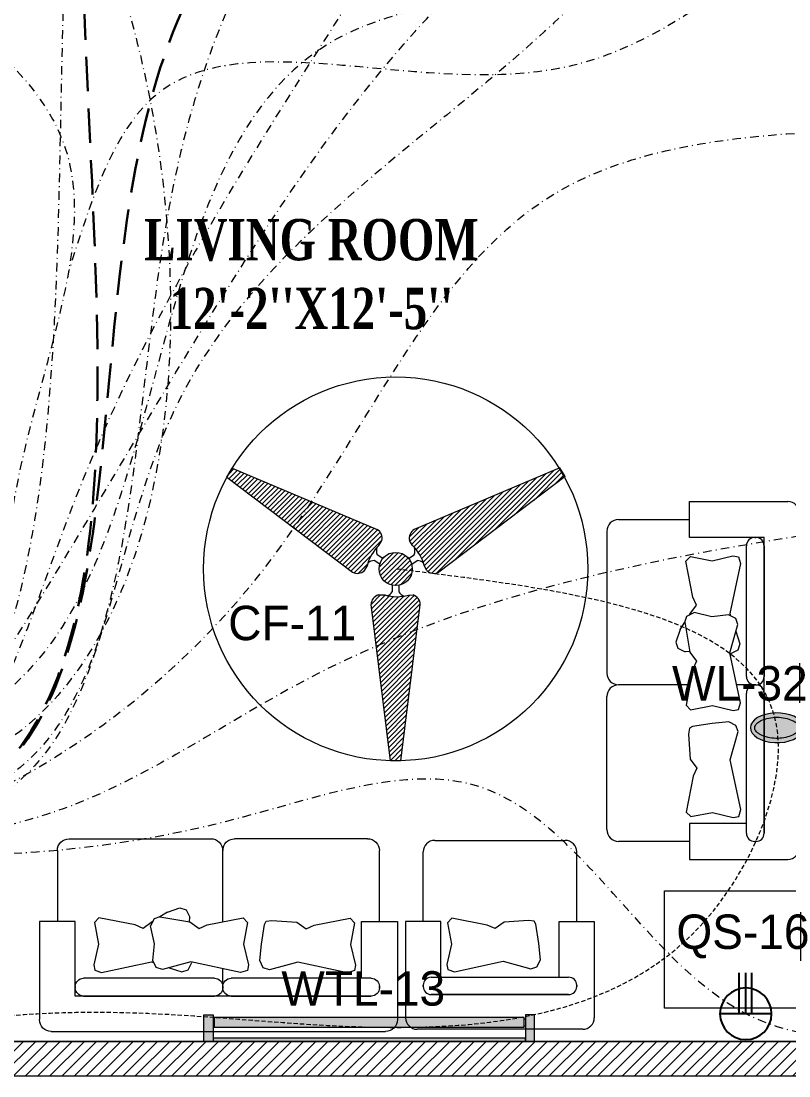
# Model space of a CAD drawing. Header units: inches. Extents: x 109699 to 44449955, y -10987 to 15824140.
# Drawn here: x 196408.2 to 196519.6, y -3763.8 to -3610.6 of the extents above; entities that cross this region are included whole.
import ezdxf

# ---------------------------------------------------------------- set-up
doc = ezdxf.new("R2010")
doc.units = ezdxf.units.IN
doc.header["$LTSCALE"] = 5
doc.header["$MEASUREMENT"] = 0
doc.linetypes.add('DASHDOT', pattern=[1, 0.5, -0.25, 0, -0.25])
doc.linetypes.add('DASHED2', pattern=[0.375, 0.25, -0.125])
doc.layers.get('0').update_dxf_attribs({"color": 123})
for name, color, linetype, lineweight in [('@NORMAL', 7, 'Continuous', 5), ('AC In', 244, 'DASHED2', 30), ('E-CF-Ceiling-Fan', 30, 'Continuous', 13), ('E-Con-Point', 5, 'DASHED2', 13), ('E-QS-Socket-15A', 1, 'Continuous', 9), ('E-WL-Wall-Light', 232, 'Continuous', 15), ('E-WTL-Wall-Tube-Light', 6, 'Continuous', 15), ('fixture', 255, 'Continuous', 0), ('ha', 252, 'Continuous', 5), ('SB', 1, 'DASHDOT', 20), ('WALL-1', 8, 'Continuous', 9)]:
    doc.layers.add(name, color=color, linetype=linetype, lineweight=lineweight)
doc.layers.add('FURNITUR', color=7, linetype='Continuous', lineweight=5, true_color=0xe8e8e8)
doc.layers.add('T', color=8, linetype='Continuous')
doc.styles.get("Standard").update_dxf_attribs({"font": 'times.ttf'})
doc.styles.add('style2', font='ARIALN.TTF', dxfattribs={"width": 0.75, "height": 3})

# ---------------------------------------------------------------- blocks, each defined once
blk = doc.blocks.new('A$C677D3EAC')
at = {"layer": 'FURNITUR'}
for p, q in [((12.00479866045498, 51.95316647657546), (26.27257498371182, 51.95316647657546)), ((12.00479866045498, 46.7545977087857), (12.00479866045498, 51.95316647657546)), ((1.714798660454107, 49.35388209268422), (12.00479866045498, 49.35388209268422)), ((27.98757498370105, 50.23816647657532), (27.98757498370833, 1.714991515273141)), ((-0.0002013395424000919, 47.63888209268407), (-0.0002013395424000919, 27.05888209268414)), ((22.84257498371153, 46.7545977087857), (12.00479866045498, 46.7545977087857)), ((21.47057498371578, 46.7545977087857), (21.64207498370524, 46.7545977087857)), ((22.84257498370425, 3.799775899162796), (22.84257498370425, 46.7545977087857)), ((20.27007498366584, 26.54438209267664), (20.27007498370949, 45.55409770878578)), ((22.84257498371153, 45.55409770878578), (22.8425749836606, 26.54438209267664)), ((11.49008981315274, 43.32827631189775), (12.16517933704745, 43.96611358265636)), ((12.5027240989948, 38.07549475087126), (11.49008981315274, 43.32827631189775)), ((12.16517933704745, 43.96611358265636), (15.31559601729532, 43.36579608827378)), ((15.31559601729532, 43.36579608827378), (18.31599273014581, 44.07867291178536)), ((19.40363667030761, 42.95307747577226), (17.86593348672614, 35.7117434773545)), ((18.31599273014581, 44.07867291178536), (19.10359739428532, 43.92859380628033)), ((19.10359739428532, 43.92859380628033), (19.40363667030761, 42.95307747577226)), ((12.05266419680993, 35.5991841482255), (13.02779365549941, 36.91237953848213)), ((13.02779365549941, 36.91237953848213), (12.5027240989948, 38.07549475087126)), ((11.33031025100354, 34.46060119444883), (11.61261941229895, 35.30786455647831)), ((11.61261941229895, 35.30786455647831), (12.66275786653569, 35.83314249810883)), ((12.00544753944268, 35.43314440848462), (12.05266419680993, 35.5991841482255)), ((15.24777488336258, 35.24313066369177), (12.66275786653569, 35.83314249810883)), ((17.65718828754325, 35.51486969230791), (15.24777488336258, 35.24313066369177)), ((18.70732674178726, 34.98959175067739), (17.65718828754325, 35.51486969230791)), ((17.86593348672614, 35.7117434773545), (17.97569034616026, 35.37952664570821)), ((10.63983892452234, 33.38899892960671), (11.33031025100354, 34.46060119444883)), ((11.33031025100354, 34.46060119444883), (12.05985271719692, 30.10290950415674)), ((17.87312200711312, 29.99035017502774), (19.00736667657475, 34.08911497292229)), ((19.00736667657475, 34.08911497292229), (18.70732674178726, 34.98959175067739)), ((10.63983892452234, 33.38899892960671), (10.03458546302863, 31.55699145095787)), ((18.72337355450145, 33.1164066199799), (19.32862701599515, 31.28439914133105)), ((10.03458546302863, 31.55699145095787), (10.3346253978234, 30.65651467320276)), ((10.3346253978234, 30.65651467320276), (11.38476385206013, 30.13123673157224)), ((19.32862701599515, 31.28439914133105), (19.02858708120039, 30.38392236357595)), ((12.04650223874341, 30.18265437400623), (11.38476385206013, 30.13123673157224)), ((12.05985271719692, 30.10290950415674), (13.0349821758864, 28.78971411390012)), ((19.4108251906946, 22.74901617660998), (17.87312200711312, 29.99035017502774)), ((17.97844862696365, 29.85864442194543), (17.89591218490386, 29.87674181101283)), ((19.02858708120039, 30.38392236357595), (17.97844862696365, 29.85864442194543)), ((12.50991261938179, 27.62659890151099), (11.49727833353245, 22.3738173404854)), ((13.0349821758864, 28.78971411390012), (12.50991261938179, 27.62659890151099)), ((12.06984914469649, 25.34388209268036), (1.714798660454107, 25.34388209268491)), ((21.47057498365757, 25.34388209267672), (18.85980329597078, 25.34388209267763)), ((21.47057498373033, 25.34388209267672), (21.64207498372707, 25.34388209267672)), ((21.64207498366159, 25.34388209267672), (21.47057498366485, 25.34388209267672)), ((-0.0002013395424000919, 4.314275899168024), (-0.0002013395424000919, 23.62888209268476)), ((20.27007498370949, 3.79977589916416), (20.27007498372404, 24.1433820926768)), ((22.84257498372608, 24.1433820926768), (22.84257498370425, 3.79977589916416)), ((11.49727833353245, 22.3738173404854), (12.17236785743444, 21.73598006972588)), ((12.17236785743444, 21.73598006972588), (15.32278453768231, 22.33629756410846)), ((15.32278453768231, 22.33629756410846), (18.3231812505328, 21.62342074059688)), ((18.3231812505328, 21.62342074059688), (19.11078591466503, 21.77349984610191)), ((19.11078591466503, 21.77349984610191), (19.4108251906946, 22.74901617660998)), ((17.69910522842838, 19.98190143208012), (15.28969182424771, 19.71016240346398)), ((18.74924368267239, 19.4566234904496), (17.69910522842838, 19.98190143208012)), ((11.98386482938076, 19.06232831278612), (11.87135034790845, 18.19937131140705)), ((12.43392473156564, 19.28744697104412), (11.98386482938076, 19.06232831278612)), ((15.28969182424771, 19.71016240346398), (12.43392473156564, 19.28744697104412)), ((17.91503894799826, 14.45738191479995), (19.04928361745988, 18.5561467126945)), ((19.04928361745988, 18.5561467126945), (18.74924368267239, 19.4566234904496)), ((11.87135034790845, 18.19937131140705), (12.10176965808205, 14.56994124392895)), ((12.10176965808205, 14.56994124392895), (13.07689911677153, 13.25674585367233)), ((19.45274213157973, 7.216047916382195), (17.91503894799826, 14.45738191479995)), ((13.07689911677153, 13.25674585367233), (12.55182956026692, 12.0936306412832)), ((12.55182956026692, 12.0936306412832), (11.53919527441758, 6.840849080256703)), ((11.53919527441758, 6.840849080256703), (12.21428479831957, 6.203011809498093)), ((12.21428479831957, 6.203011809498093), (15.36470147856744, 6.803329303880673)), ((15.36470147856744, 6.803329303880673), (18.36509819141793, 6.090452480368185)), ((18.36509819141793, 6.090452480368185), (19.15270285555744, 6.240531585874123)), ((19.15270285555744, 6.240531585874123), (19.45274213157973, 7.216047916382195)), ((20.27007498370949, 5.198560283064126), (12.00479866045498, 5.198560283062761)), ((12.00479866045498, 5.198560283062761), (12.00479866045498, -8.484727004542947e-06)), ((12.00479866045498, 2.599275899167878), (1.714798660446831, 2.599275899171516)), ((21.64207498370524, 2.59927589916424), (21.47057498370123, 2.59927589916424)), ((21.47057498370123, 2.59927589916424), (21.64207498369797, 2.59927589916424)), ((12.00479866045498, -8.484727004542947e-06), (26.27257498371182, -8.484727004542947e-06))]:
    blk.add_line(p, q, dxfattribs=at)
for centre, radius, start, end in [((26.27257498370454, 50.23816647657532), 1.715, 0, 90), ((1.714798660454107, 47.63888209268407), 1.715, 90, 180), ((21.47057498371578, 45.55409770878532), 1.200500000000829, 90, 179.9999999999739), ((21.64207498371252, 45.55409770878578), 1.20049999999992, 0, 90), ((1.714798660454107, 27.05888209268414), 1.715, 180, 270), ((21.47057498366485, 26.5443820926771), 1.200500000000375, 180.0000000000261, 270), ((21.64207498366159, 26.54438209267664), 1.20049999999901, 270, 0), ((1.714798660454107, 23.62888209268476), 1.715, 90, 180), ((21.47057498373033, 24.14338209267726), 1.20049999999901, 90, 180.0000000000261), ((21.64207498372707, 24.14338209267726), 1.200499999999465, 359.999999999974, 90), ((1.714798660446831, 4.314275899171662), 1.715, 180, 270), ((21.47057498370123, 3.799775899163706), 1.200499999999465, 179.9999999999739, 270), ((21.64207498370524, 3.79977589916416), 1.20049999999992, 270, 0), ((26.27257498371182, 1.714991515273141), 1.715, 270, 0)]:
    blk.add_arc(centre, radius, start, end, dxfattribs=at)
blk = doc.blocks.new('A$C35210EED')
at = {"layer": 'fixture'}
for p, q in [((4.314276831042662, 27.98778557556034), (23.62888302456122, 27.98778557556034)), ((2.599276831046154, 15.98278557556296), (2.599276831046154, 26.27278557557111)), ((25.34388302455773, 15.91773509132145), (25.34388302455773, 26.27278557556383)), ((-7.55285145714879e-06, 15.98278557556296), (-7.55285145714879e-06, 1.715009252306118)), ((5.19856121493649, 15.98278557556296), (-7.55285145714879e-06, 15.98278557556296)), ((5.19856121493649, 7.717509252308446), (5.19856121493649, 15.98278557556296)), ((6.840850012129522, 16.44838896160036), (6.20301274137455, 15.77329943769837)), ((6.20301274137455, 15.77329943769837), (6.80333023575804, 12.6228827574505)), ((12.09363157315966, 15.43575467575101), (6.840850012129522, 16.44838896160036)), ((14.56994217580359, 15.88581457793589), (13.25674678554788, 14.91068511924641)), ((18.19937224328169, 16.11623388810949), (14.56994217580359, 15.88581457793589)), ((19.06232924466167, 16.00371940663717), (18.19937224328169, 16.11623388810949)), ((19.28744790291967, 15.5536595044523), (19.06232924466167, 16.00371940663717)), ((22.74459864067467, 7.717509252308446), (22.74459864067467, 15.98278557556296)), ((22.74459864067467, 15.98278557556296), (27.94316740846261, 15.98278557556296)), ((27.94316740846261, 15.98278557556296), (27.94316740846261, 1.715009252306118)), ((13.25674678554788, 14.91068511924641), (12.09363157315966, 15.43575467575101)), ((19.71016333533771, 12.69789241177023), (19.28744790291967, 15.5536595044523)), ((6.80333023575804, 12.6228827574505), (6.090453412245552, 9.62248604460001)), ((19.98190236395749, 10.28847900758956), (19.71016333533771, 12.69789241177023)), ((6.090453412245552, 9.62248604460001), (6.240532517746033, 8.834881380460502)), ((7.216048848255014, 8.534842104438212), (14.45738284667459, 10.07254528801968)), ((14.45738284667459, 10.07254528801968), (18.55614764457277, 8.93830061855806)), ((19.45662442232424, 9.238340553345552), (19.98190236395749, 10.28847900758956)), ((6.240532517746033, 8.834881380460502), (7.216048848255014, 8.534842104438212)), ((18.55614764457277, 8.93830061855806), (19.45662442232424, 9.238340553345552)), ((2.599276831038878, 6.345509252312695), (2.599276831038878, 6.517009252316711)), ((2.599276831038878, 6.517009252316711), (2.599276831038878, 6.345509252319971)), ((3.799776831037889, 7.717509252308446), (24.14338302455144, 7.717509252293894)), ((25.34388302455045, 6.517009252287608), (25.34388302455045, 6.345509252290867)), ((25.34388302455045, 6.345509252356351), (25.34388302455045, 6.517009252353091)), ((25.34388302457228, 6.345509252312695), (25.34388302457228, 6.517009252316711)), ((25.34388302457228, 6.517009252316711), (25.34388302457228, 6.345509252319971)), ((3.799776831037889, 5.145009252313685), (24.14338302457327, 5.145009252291857)), ((24.14338302455144, 5.145009252291857), (3.799776831037889, 5.145009252313685)), ((26.22816740846611, 9.252305972040631e-06), (1.71499244714505, 9.252309610019438e-06))]:
    blk.add_line(p, q, dxfattribs=at)
for centre, radius, start, end in [((4.314276831049938, 26.27278557557111), 1.715, 90, 180), ((23.62888302456122, 26.27278557556383), 1.715, 0, 90), ((3.799776831037889, 6.517009252316711), 1.200499999999465, 90, 180), ((3.799776831037889, 6.345509252312695), 1.20049999999992, 180, 270), ((24.14338302455144, 6.517009252287608), 1.20049999999901, 0, 90), ((24.14338302457327, 6.517009252316711), 1.200499999999465, 0, 90), ((24.14338302455144, 6.345509252290867), 1.200499999999465, 270, 0), ((24.14338302457327, 6.345509252312695), 1.20049999999992, 270, 0), ((1.71499244714505, 1.715009252306118), 1.715, 180, 270), ((26.22816740846611, 1.715009252306118), 1.715, 270, 0)]:
    blk.add_arc(centre, radius, start, end, dxfattribs=at)
blk = doc.blocks.new('1')
at = {"layer": 'E-CF-Ceiling-Fan', "linetype": 'ByBlock', "ltscale": 0.5}
h = blk.add_hatch(dxfattribs=at)
h.set_pattern_fill('ANSI31', color=256, scale=10)
h.set_pattern_definition([(45, (0, 0), (-0.8838834764831843, 0.8838834764831844), [])])
edge = h.paths.add_edge_path()
edge.add_line((209066.544903523, -13067.11685315647), (209064.6438415694, -13070.41407147769))
edge.add_line((209064.6438415694, -13070.41407147769), (209110.249472843, -13104.88204089217))
edge.add_ellipse((209112.0161950886, -13101.65334947437), major_axis=(2.602475337466696, 2.602475337466696), ratio=0.9999999999999906, start_angle=196.3127629962977, end_angle=268.2872464290007)
edge.add_line((209114.5397230216, -13104.33244681023), (209115.4849750511, -13102.69748638713))
edge.add_ellipse((209130.2442591997, -13106.24386666673), major_axis=(10.7334356491749, 10.7334356491749), ratio=0.9999999999981393, start_angle=88.44228272541869, end_angle=121.48902709430789, ccw=False)
edge.add_line((209119.806567247, -13095.22262044099), (209120.8528262952, -13093.41295266685))
edge.add_ellipse((209117.2719126632, -13092.56276837834), major_axis=(2.602475337466932, 2.602475337466932), ratio=0.9999999999995292, start_angle=301.6440633906456, end_angle=373.6185468234727)
edge.add_line((209119.1884486464, -13089.4206917419), (209066.544903523, -13067.11685315647))
edge = h.paths.add_edge_path()
edge.add_ellipse((209131.089283705, -13116.74145270932), major_axis=(2.633110768784475, 2.633110768784475), ratio=0.9999999999997597, start_angle=316.8297377331859, end_angle=387.8389618723904)
edge.add_line((209132.1880164829, -13113.18345735742), (209130.5488454061, -13113.22495130345))
edge.add_ellipse((209126.3035237661, -13098.2962790596), major_axis=(-10.97469841933177, 10.97469841933177), ratio=0.9999999999999191, start_angle=145.1951729281282, end_angle=150.8743574177565, ccw=False)
edge.add_ellipse((209126.3035237661, -13098.2962790596), major_axis=(-10.97469841933177, 10.97469841933177), ratio=0.9999999999999191, start_angle=122.4336804261327, end_angle=145.1951729281282, ccw=False)
edge.add_ellipse((209126.3035237661, -13098.2962790596), major_axis=(-10.97469841933177, 10.97469841933177), ratio=0.9999999999999191, start_angle=118.5749297277244, end_angle=122.4336804261327, ccw=False)
edge.add_line((209121.9149097344, -13113.18345735741), (209119.5749032555, -13113.18345735741))
edge.add_ellipse((209120.6314155011, -13116.70924926331), major_axis=(2.602635845509655, 2.602635845509654), ratio=0.9999999999987026, start_angle=61.6809744807266, end_angle=133.6503259141647)
edge.add_line((209116.9517537436, -13116.62255417043), (209123.9933819142, -13173.42733947012))
edge.add_line((209123.9933819142, -13173.42733947012), (209127.784032512, -13173.43690240765))
edge.add_line((209127.784032512, -13173.43690240765), (209134.8111659948, -13116.62255417052))
h.paths.add_polyline_path([(209119.8508739552, -13103.74154532349, 1), (209131.9120457831, -13103.74154532349, 1)])
edge = h.paths.add_edge_path()
edge.add_line((209187.3717421067, -13070.20410122277), (209185.4890127634, -13066.97304093389))
edge.add_line((209185.4890127634, -13066.97304093389), (209132.574471092, -13089.4206917419))
edge.add_ellipse((209134.4910070752, -13092.56276837834), major_axis=(-2.602475337469112, 2.602475337469112), ratio=0.9999999999994945, start_angle=-13.61854682341294, end_angle=58.35593660933898)
edge.add_line((209130.9100934432, -13093.41295266685), (209131.9563524914, -13095.22262044099))
edge.add_ellipse((209121.5186605386, -13106.24386666673), major_axis=(10.73343564915542, 10.73343564915542), ratio=0.999999999999095, start_angle=328.5109729056215, end_angle=361.55771727458557, ccw=False)
edge.add_line((209136.2779446873, -13102.69748638713), (209137.2231967167, -13104.33244681019))
edge.add_ellipse((209139.7467246498, -13101.65334947437), major_axis=(-2.602475337469201, 2.602475337469201), ratio=0.9999999999990601, start_angle=91.71275357099776, end_angle=163.2982999863874)
edge.add_line((209141.4914892536, -13104.89395933078), (209187.3717421067, -13070.20410122277))
at = {"layer": 'E-CF-Ceiling-Fan', "ltscale": 10}
for p, q in [((209064.6438415694, -13070.41407147769), (209066.544903523, -13067.11685315647)), ((209066.544903523, -13067.11685315647), (209119.1884486464, -13089.42069174189)), ((209185.4947354289, -13066.97061323832), (209132.574471092, -13089.42069174189)), ((209187.3717421067, -13070.20410122277), (209185.4890127634, -13066.97304093388)), ((209064.6438415694, -13070.41407147769), (209110.249472843, -13104.88204089212)), ((209187.3717421067, -13070.20410122277), (209141.4914892536, -13104.8939593308)), ((209119.8065672471, -13095.2226204409), (209120.8528262952, -13093.41295266684)), ((209131.9563524913, -13095.2226204409), (209130.9100934432, -13093.41295266684)), ((209120.0894197592, -13102.06218894969), (209118.0923406337, -13100.70875594979)), ((209121.1873655701, -13099.95559165538), (209119.1343670181, -13098.56426171081)), ((209130.5755541683, -13099.95559165538), (209132.6285527202, -13098.56426171081)), ((209131.6734999792, -13102.06218894969), (209133.6705791047, -13100.70875594979)), ((209114.5397230216, -13104.33244681025), (209115.484975051, -13102.69748638717)), ((209137.2231967167, -13104.33244681025), (209136.2779446873, -13102.69748638717)), ((209124.6292368371, -13109.64068966342), (209124.6292368371, -13112.08558296959)), ((209126.9897148455, -13109.6694233058), (209126.9897148455, -13112.08558296959)), ((209119.5749032554, -13113.18345735741), (209121.9149097344, -13113.18345735741)), ((209130.5488454059, -13113.22495130345), (209132.1880164829, -13113.18345735741)), ((209123.9933819142, -13173.42733947012), (209116.9517537436, -13116.62255417042)), ((209127.784032512, -13173.43690240765), (209134.8111659948, -13116.62255417039)), ((209127.784032512, -13173.43690240765), (209123.9933819142, -13173.42733947012))]:
    blk.add_line(p, q, dxfattribs=at)
for radius in [69.69809221428028, 6.030585913961706]:
    blk.add_circle((209125.8814598692, -13103.74154532349), radius, dxfattribs=at)
for centre, major_axis, ratio, start_param, end_param in [((209117.2719126632, -13092.56276837834), (2.602475337466931, 2.602475337466931), 0.9999999999995293, 5.264682075261256, 6.520873788586199), ((209134.4910070752, -13092.56276837834), (-2.602475337469112, 2.602475337469112), 0.9999999999994945, -0.2376884814055706, 1.018503231918061), ((209130.2442591997, -13106.24386666673), (10.7334356491749, 10.7334356491749), 0.9999999999981393, 1.543609031538261, 2.120383527840273), ((209122.7572162564, -13097.18760929776), (-2.740456939066795, 2.740456939066795), 0.9999999999999716, 0.4622372466417044, 1.148537865656782), ((209121.5186605386, -13106.24386666673), (10.73343564915542, 10.73343564915542), 0.999999999999095, 5.733598106132978, 6.310372602436297), ((209129.0057034835, -13097.18760929378), (-2.740456939069299, 2.740456939069299), 0.9999999999990347, 3.56385111362636, 4.25015173105463), ((209118.1560665238, -13104.58382336606), (2.740456939070688, 2.740456939070688), 0.9999999999982624, 0.801841786050358, 1.428905426830904), ((209133.6068532084, -13104.58382336598), (-2.740456939075534, 2.740456939075535), 0.999999999998016, -1.428905429243861, -0.8018417876198008), ((209112.0161950886, -13101.65334947437), (2.602475337466696, 2.602475337466696), 0.9999999999999905, 3.426304077972683, 4.682495791295461), ((209139.7467246498, -13101.65334947437), (-2.602475337469201, 2.602475337469201), 0.9999999999990602, 1.600689515884098, 2.85688122920773), ((209120.6314155011, -13116.70924926331), (2.602635845509655, 2.602635845509654), 0.9999999999987026, 1.076536090527279, 2.332638233565674), ((209126.3035237661, -13098.2962790596), (-10.97469841933177, 10.97469841933177), 0.999999999999919, 2.069522934069694, 2.63325429377058), ((209121.4571744064, -13109.85887499457), (-2.740456939059593, 2.740456939059593), 0.9999999999952948, 2.745104486731238, 3.314940694839574), ((209130.1617772753, -13109.85887499338), (2.740456939059473, 2.740456939059473), 0.9999999999984862, 2.968244612714574, 3.636223092052213), ((209131.089283705, -13116.74145270932), (2.633110768784475, 2.633110768784475), 0.9999999999997595, 5.52972209167421, 6.769066852189965)]:
    blk.add_ellipse(centre, major_axis=major_axis, ratio=ratio, start_param=start_param, end_param=end_param, dxfattribs=at)
blk = doc.blocks.new('A$C63C712C3')
at = {"linetype": 'ByBlock', "ltscale": 0.5}
h = blk.add_hatch(color=256, dxfattribs=at)
h.dxf.hatch_style = 1
h.paths.add_polyline_path([(35.45815903441689, 102.6004051111813), (7.051254215184599e-05, 102.6004051111813), (7.051254215184599e-05, -1.4210854715202e-14), (35.45815903441689, 0)])
h.paths.add_polyline_path([(1235.458159034402, 102.6004051111813), (35.45815903441689, 102.6004051111813), (35.45815903441689, 90.19858873463818), (1235.458159034402, 90.19858873463818)])
h.paths.add_polyline_path([(1270.916247556277, 102.6004051111813), (1235.458159034402, 102.6004051111813), (1235.458159034402, -1.4210854715202e-14), (1270.916247556277, 0)])
h = blk.add_hatch(color=256, dxfattribs=at)
h.dxf.hatch_style = 1
h.set_gradient(color1=(255, 255, 0), rotation=269, name='CYLINDER')
h.paths.add_polyline_path([(1230.609335631336, 47.55507706388016), (39.80634735536296, 47.55507706388016), (39.80634735536296, 10.14120857274975), (1230.609335631336, 10.14120857274975)])
at = {"ltscale": 2}
for p, q in [((39.80314903250837, 42.02165198561852), (33.8373914979602, 42.02165198561852)), ((1230.612533954176, 42.02165198561852), (1236.578291488724, 42.02165198561852)), ((39.80314903250837, 15.93327464433969), (33.8373914979602, 15.93327464433969)), ((1230.612533954176, 15.93327464433969), (1236.578291488724, 15.93327464433969))]:
    blk.add_line(p, q, dxfattribs=at)
for points in [[(35.45815903441689, 102.6004051111813), (7.051254215184599e-05, 102.6004051111813), (7.051254215184599e-05, 0), (35.45815903441689, 0)], [(35.45815903441689, 102.6004051111813), (1235.458159034402, 102.6004051111813), (1235.458159034402, 90.19858873463818), (35.45815903441689, 90.19858873463818)], [(1235.458159034402, 102.6004051111813), (1270.916247556277, 102.6004051111813), (1270.916247556277, 0), (1235.458159034402, 0)], [(39.80634735536296, 47.55507706388016), (1230.609335631336, 47.55507706388016), (1230.609335631336, 10.14120857274975), (39.80634735536296, 10.14120857274975)]]:
    blk.add_lwpolyline(points, close=True, dxfattribs=at)
blk = doc.blocks.new('E-W-LIGHT')
at = {"linetype": 'ByBlock', "ltscale": 0.5}
h = blk.add_hatch(color=256, dxfattribs=at)
h.dxf.hatch_style = 1
h.set_gradient(color1=(255, 255, 255), color2=(255, 255, 0), name='CYLINDER')
edge = h.paths.add_edge_path()
edge.add_spline(control_points=[(-96.71110423948552, 1.235367220396483), (-96.8976251288622, 1.235367220396483), (-97.08530367817384, 1.204590695443009), (-97.49532330615068, 1.060408411101338), (-97.71769888777162, 0.9452617532663472), (-98.18859363857634, 0.6007580769133996), (-98.4360601757027, 0.3712016227401077), (-98.9274233233457, -0.2076466389563343), (-99.17095937526851, -0.5565722783421756), (-99.79256403547286, -1.649000525487912), (-100.1403411294208, -2.496475964584042), (-100.6655547252501, -4.389078901701514), (-100.8435119435345, -5.433326140728264), (-100.996858843053, -7.577941591604359), (-100.9723680002039, -8.677864733885961), (-100.7253955626443, -10.7881619923927), (-100.5027117058065, -11.79805679996582), (-99.90205506231798, -13.59089832466863), (-99.52349327352754, -14.37265162368595), (-98.79708591162027, -15.46144462183512), (-98.46289770719719, -15.83531695936959), (-97.82402795464219, -16.37320808014224), (-97.52292902289115, -16.53708124557815), (-97.0332651008719, -16.69867335386745), (-96.83300356165012, -16.72444707740215), (-96.42760539585558, -16.70413243760904), (-96.21918910161975, -16.65733367471884), (-95.75858057275782, -16.45705756399432), (-95.50712660475898, -16.30138572900886), (-94.98330090317799, -15.85001415615693), (-94.71221849052682, -15.55449414506236), (-94.18744122004225, -14.82684639582039), (-93.93399672563008, -14.39521060388152), (-93.32240182252819, -13.09860869282319), (-93.0057716383552, -12.13470487732181), (-92.57508722519842, -10.03980369670334), (-92.46055768618565, -8.90959698224412), (-92.45565766659526, -6.646794607945969), (-92.56528275998282, -5.514732191470296), (-92.98715107886524, -3.412587944823316), (-93.29985699109132, -2.443281268231641), (-93.99092435031811, -0.9549615958549695), (-94.34810290115182, -0.3877643056552464), (-95.07582621573985, 0.4836147841888085), (-95.44374809115733, 0.7854262440646148), (-96.01798165069457, 1.105607693885873), (-96.24029005175481, 1.180327462172805), (-96.53763867025813, 1.228459302029147), (-96.62438560181026, 1.235367220396483), (-96.71110423948552, 1.235367220396483)], knot_values=[0, 0, 0, 0, 0.194197829587449, 0.194197829587449, 0.388395659174898, 0.388395659174898, 0.582593488762347, 0.582593488762347, 0.776791318349796, 0.776791318349796, 1.110216687407361, 1.110216687407361, 1.443642056464925, 1.443642056464925, 1.77706742552249, 1.77706742552249, 2.110492794580054, 2.110492794580054, 2.443918163637619, 2.443918163637619, 2.701496175378678, 2.701496175378678, 2.959074187119738, 2.959074187119738, 3.169612053741, 3.169612053741, 3.380149920362263, 3.380149920362263, 3.590687786983526, 3.590687786983526, 3.801225653604789, 3.801225653604789, 4.011763520226051, 4.011763520226051, 4.360140390670959, 4.360140390670959, 4.708517261115867, 4.708517261115867, 5.056894131560775, 5.056894131560775, 5.405271002005684, 5.405271002005684, 5.69307956715584, 5.69307956715584, 5.980888132305996, 5.980888132305996, 6.192897451070847, 6.192897451070847, 6.283185307179586, 6.283185307179586, 6.283185307179586, 6.283185307179586], degree=3, periodic=0)
at = {"layer": 'E-WL-Wall-Light', "linetype": 'ByBlock', "ltscale": 0.5}
h = blk.add_hatch(color=256, dxfattribs=at)
h.dxf.hatch_style = 1
edge = h.paths.add_edge_path()
edge.add_ellipse((-96.71110423948552, -7.740473765769313), major_axis=(0, 10.71660606041263), ratio=0.559300439547623, start_angle=187.7376784571124, end_angle=531.0374031504149)
edge.add_arc((-112.001170541625, -18.46997501720373), 14.35701343791298, -60.53601194170483, 0.5736542653427819, ccw=False)
edge.add_line((-104.9392941575301, -30.97012448799713), (-104.939294157532, -33.06572841662167))
edge.add_line((-104.939294157532, -33.06572841662167), (-88.60969415754215, -33.06572841666017))
edge.add_line((-88.60969415754215, -33.06572841666017), (-88.60969415754002, -30.97012448799946))
edge.add_arc((-81.54781777344922, -18.46997501720374), 14.35701343791298, 179.559619270027, 240.5360119417236, ccw=False)
edge = h.paths.add_edge_path(flags=16)
edge.add_spline(control_points=[(-96.71110423948552, 1.235367220396483), (-96.8976251288622, 1.235367220396483), (-97.08530367817384, 1.204590695443009), (-97.49532330615068, 1.060408411101338), (-97.71769888777162, 0.9452617532663472), (-98.18859363857634, 0.6007580769133996), (-98.4360601757027, 0.3712016227401077), (-98.9274233233457, -0.2076466389563343), (-99.17095937526851, -0.5565722783421756), (-99.79256403547286, -1.649000525487912), (-100.1403411294208, -2.496475964584042), (-100.6655547252501, -4.389078901701514), (-100.8435119435345, -5.433326140728264), (-100.996858843053, -7.577941591604359), (-100.9723680002039, -8.677864733885961), (-100.7253955626443, -10.7881619923927), (-100.5027117058065, -11.79805679996582), (-99.90205506231798, -13.59089832466863), (-99.52349327352754, -14.37265162368595), (-98.79708591162027, -15.46144462183512), (-98.46289770719719, -15.83531695936959), (-97.82402795464219, -16.37320808014224), (-97.52292902289115, -16.53708124557815), (-97.0332651008719, -16.69867335386745), (-96.83300356165012, -16.72444707740215), (-96.42760539585558, -16.70413243760904), (-96.21918910161975, -16.65733367471884), (-95.75858057275782, -16.45705756399432), (-95.50712660475898, -16.30138572900886), (-94.98330090317799, -15.85001415615693), (-94.71221849052682, -15.55449414506236), (-94.18744122004225, -14.82684639582039), (-93.93399672563008, -14.39521060388152), (-93.32240182252819, -13.09860869282319), (-93.0057716383552, -12.13470487732181), (-92.57508722519842, -10.03980369670334), (-92.46055768618565, -8.90959698224412), (-92.45565766659526, -6.646794607945969), (-92.56528275998282, -5.514732191470296), (-92.98715107886524, -3.412587944823316), (-93.29985699109132, -2.443281268231641), (-93.99092435031811, -0.9549615958549695), (-94.34810290115182, -0.3877643056552464), (-95.07582621573985, 0.4836147841888085), (-95.44374809115733, 0.7854262440646148), (-96.01798165069457, 1.105607693885873), (-96.24029005175481, 1.180327462172805), (-96.53763867025813, 1.228459302029147), (-96.62438560181026, 1.235367220396483), (-96.71110423948552, 1.235367220396483)], knot_values=[0, 0, 0, 0, 0.194197829587449, 0.194197829587449, 0.388395659174898, 0.388395659174898, 0.582593488762347, 0.582593488762347, 0.776791318349796, 0.776791318349796, 1.110216687407361, 1.110216687407361, 1.443642056464925, 1.443642056464925, 1.77706742552249, 1.77706742552249, 2.110492794580054, 2.110492794580054, 2.443918163637619, 2.443918163637619, 2.701496175378678, 2.701496175378678, 2.959074187119738, 2.959074187119738, 3.169612053741, 3.169612053741, 3.380149920362263, 3.380149920362263, 3.590687786983526, 3.590687786983526, 3.801225653604789, 3.801225653604789, 4.011763520226051, 4.011763520226051, 4.360140390670959, 4.360140390670959, 4.708517261115867, 4.708517261115867, 5.056894131560775, 5.056894131560775, 5.405271002005684, 5.405271002005684, 5.69307956715584, 5.69307956715584, 5.980888132305996, 5.980888132305996, 6.192897451070847, 6.192897451070847, 6.283185307179586, 6.283185307179586, 6.283185307179586, 6.283185307179586], degree=3, periodic=0)
for p, q in [((-104.9392941575301, -30.97012448799713), (-104.939294157532, -33.06572841662167)), ((-104.939294157532, -33.06572841662167), (-88.60969415754215, -33.06572841666017)), ((-88.60969415754215, -33.06572841666017), (-88.60969415754002, -30.97012448803655))]:
    blk.add_line(p, q)
at = {"linetype": 'ByBlock', "ltscale": 0.5}
for centre, start, end in [((-112.001170541625, -18.46997501720374), 299.4639880582952, 0.5736542653427851), ((-81.54781777344922, -18.46997501720374), 179.4263457346572, 240.5360119417045)]:
    blk.add_arc(centre, 14.35701343791298, start, end, dxfattribs=at)
blk.add_ellipse((-96.71110423948552, -7.740473765769313), major_axis=(0, 10.71660606041263), ratio=0.559300439547623, start_param=3.276640619127039, end_param=9.268351136215248, dxfattribs=at)
blk.add_open_spline([(-96.71110423948552, 1.235367220396483), (-96.8976251288622, 1.235367220396483), (-97.08530367817384, 1.204590695443009), (-97.49532330615068, 1.060408411101338), (-97.71769888777162, 0.9452617532663472), (-98.18859363857634, 0.6007580769133996), (-98.4360601757027, 0.3712016227401077), (-98.9274233233457, -0.2076466389563343), (-99.17095937526851, -0.5565722783421756), (-99.79256403547286, -1.649000525487912), (-100.1403411294208, -2.496475964584042), (-100.6655547252501, -4.389078901701514), (-100.8435119435345, -5.433326140728264), (-100.996858843053, -7.577941591604359), (-100.9723680002039, -8.677864733885961), (-100.7253955626443, -10.7881619923927), (-100.5027117058065, -11.79805679996582), (-99.90205506231798, -13.59089832466863), (-99.52349327352754, -14.37265162368595), (-98.79708591162027, -15.46144462183512), (-98.46289770719719, -15.83531695936959), (-97.82402795464219, -16.37320808014224), (-97.52292902289115, -16.53708124557815), (-97.0332651008719, -16.69867335386745), (-96.83300356165012, -16.72444707740215), (-96.42760539585558, -16.70413243760904), (-96.21918910161975, -16.65733367471884), (-95.75858057275782, -16.45705756399432), (-95.50712660475898, -16.30138572900886), (-94.98330090317799, -15.85001415615693), (-94.71221849052682, -15.55449414506236), (-94.18744122004225, -14.82684639582039), (-93.93399672563008, -14.39521060388152), (-93.32240182252819, -13.09860869282319), (-93.0057716383552, -12.13470487732181), (-92.57508722519842, -10.03980369670334), (-92.46055768618565, -8.90959698224412), (-92.45565766659526, -6.646794607945969), (-92.56528275998282, -5.514732191470296), (-92.98715107886524, -3.412587944823316), (-93.29985699109132, -2.443281268231641), (-93.99092435031811, -0.9549615958549695), (-94.34810290115182, -0.3877643056552464), (-95.07582621573985, 0.4836147841888085), (-95.44374809115733, 0.7854262440646148), (-96.01798165069457, 1.105607693885873), (-96.24029005175481, 1.180327462172805), (-96.53763867025813, 1.228459302029147), (-96.62438560181026, 1.235367220396483), (-96.71110423948552, 1.235367220396483)], degree=3, knots=[0, 0, 0, 0, 0.194197829587449, 0.194197829587449, 0.388395659174898, 0.388395659174898, 0.582593488762347, 0.582593488762347, 0.776791318349796, 0.776791318349796, 1.110216687407361, 1.110216687407361, 1.443642056464925, 1.443642056464925, 1.77706742552249, 1.77706742552249, 2.110492794580054, 2.110492794580054, 2.443918163637619, 2.443918163637619, 2.701496175378678, 2.701496175378678, 2.959074187119738, 2.959074187119738, 3.169612053741, 3.169612053741, 3.380149920362263, 3.380149920362263, 3.590687786983526, 3.590687786983526, 3.801225653604789, 3.801225653604789, 4.011763520226051, 4.011763520226051, 4.360140390670959, 4.360140390670959, 4.708517261115867, 4.708517261115867, 5.056894131560775, 5.056894131560775, 5.405271002005684, 5.405271002005684, 5.69307956715584, 5.69307956715584, 5.980888132305996, 5.980888132305996, 6.192897451070847, 6.192897451070847, 6.283185307179586, 6.283185307179586, 6.283185307179586, 6.283185307179586], dxfattribs=at)
blk = doc.blocks.new('A$C7D2A24B3')
at = {"lineweight": 25}
for p, q in [((9.859886922386067, 11.01563311865903), (9.859886922386067, 3.514223118658265)), ((9.859886922386067, 8.143706464579736), (15.8195753665932, 8.143706464579736)), ((9.859886922386067, 7.268951136147734), (15.8195753665932, 7.268951136147734)), ((9.859886922386067, 6.288951136148171), (15.8195753665932, 6.288951136148171))]:
    blk.add_line(p, q, dxfattribs=at)
blk.add_circle((9.85988692238243, 7.264928118658645), 3.750704999999999, dxfattribs=at)

msp = doc.modelspace()

# ---------------------------------------------------------------- hatches: boundary and pattern name
at = {"layer": 'ha'}
h = msp.add_hatch(dxfattribs=at)
h.set_pattern_fill('ANSI31', scale=10, angle=-7.63333123551244e-14, style=0)
h.set_pattern_definition([(44.99999999999989, (142732.3835256985, 2531118.532197352), (-0.8838834764831833, 0.8838834764831855), [])])
h.paths.add_polyline_path([(196721.1912594374, -3758.839964344659), (196669.0183648828, -3758.839964344659), (196669.0183648828, -3744.923741294564), (196664.0183648828, -3744.923741294564), (196664.0183648828, -3758.839964344659), (196532.0191680452, -3758.839964344659), (196532.0191680452, -3675.007518244003), (196527.0191680452, -3675.007518244003), (196527.0191680452, -3758.839964344659), (196295.8473409007, -3758.839964345125), (196295.8473409007, -3755.847763503929), (196290.8470773022, -3755.847763503929), (196290.8467237212, -3771.84035897118), (196295.8466929922, -3771.84035897118), (196295.8466929922, -3763.839732098886), (196544.6804083691, -3763.839732098886), (196544.6804083691, -3841.423217861475), (196549.67976046, -3841.423259611734), (196549.6804083691, -3763.839964345125), (196681.1912594375, -3763.839964344659), (196681.1912594375, -3773.522328721387), (196681.1912594375, -3775.131852819612), (196686.1912594375, -3775.131852819612), (196686.1914085268, -3768.839733289349), (196721.1912594374, -3768.840195399969)])

# ---------------------------------------------------------------- linework, layer by layer
at = {"layer": '@NORMAL'}
msp.add_line((196295.8473409007, -3758.839964344659, 0.8603813970198573), (196527.0191680452, -3758.839964344659, 0.8603813970198573), dxfattribs=at)
at = {"layer": 'AC In', "ltscale": 4}
for points in [[(196402.01953125, -3320.325812981479, 0.2914917373062913), (196394.9765625, -3316.875, 0.2914917373062913), (196386.36328125, -3342.4765625), (196406.88671875, -3422.91015625), (196417.33203125, -3608.0703125), (196402.4573001974, -3721.899687164535, 0.02149834795460137), (196308.1016223315, -3722.321839887185, 0.719608654580174)], [(196649.4161035242, -3412.666188750646, 0.263215849960531), (196648.765767596, -3403.198516255516, 0.3650851247148239), (196644.3828125, -3403.19921875, 0.0857903163960998), (196555.6989236982, -3429.703235172976), (196541.4640577714, -3493.078742771762), (196430.8844353982, -3610.641529816279), (196405.8084689573, -3718.97546096455), (196308.1016223315, -3722.321839887185, 0.719608654580174)]]:
    msp.add_spline(points, degree=3, dxfattribs=at)
at = {"layer": 'E-Con-Point', "ltscale": 0.5}
for points in [[(196386.7504045479, -3692.226028346051, 0.2178697677828283), (196391.492191239, -3719.724433949425, 0.9946472506889508), (196384.9016455273, -3754.822924657366, 0.4348530751231297), (196404.65992038, -3755.226240133643, 0.8603813970198573), (196459.3042422508, -3756.761010872036, 0.860381397019836), (196505.8181743451, -3743.054457481823), (196517.8994375598, -3713.282599372903, 1.257551479397208), (196462.5584765685, -3690.21134193035, 0.06434273729723827)], [(196427.763817056, -3815.121887457464, 0.2853377421193635), (196440.1053513442, -3786.635437701407), (196464.0723253026, -3787.215095062758), (196486.5578984418, -3767.331965837581, 1.357551479428487), (196536.4314200309, -3801.863584625539, 1.257551479397208), (196522.6116415095, -3819.508974484463), (196483.941670235, -3828.802799577621, 0.8803466279899226), (196432.539320421, -3854.432005069449, 0.5385016732790642)]]:
    msp.add_spline(points, degree=3, dxfattribs=at)
at = {"layer": 'fixture', "elevation": 0.0857903163960998}
msp.add_lwpolyline([(196501.5718980386, -3736.98128426264), (196521.3169716198, -3736.98128426264), (196521.3169716198, -3753.978302611997), (196501.5718980386, -3753.978302611997)], close=True, dxfattribs=at)
at = {"layer": 'SB', "ltscale": 0.5}
for points in [[(196556.4078256201, -3313.566223559079, 0.263215849959245), (196534.277410602, -3482.620924584935), (196431.753867945, -3627.978368512984), (196408.0661569314, -3719.028374020028), (196331.5675651239, -3723.048388819456, 0.8619938400189693)], [(196401.7071141321, -3321.792124718188, 0.2914917373062913), (196408.5245592138, -3361.162723657766), (196474.2919545005, -3424.820577906958), (196494.2168857518, -3525.167006849229, 0.0857903163960998), (196415.9985588041, -3680.13436856421), (196394.6247013907, -3724.121067019503), (196311.2437089975, -3722.321839887185, 0.7196086545801741)], [(196647.4144365788, -3460.745580529205, 0.2632158499592521), (196576.0412103531, -3511.420015027026, 0.2632158499592521), (196550.5271474522, -3511.926459345868), (196509.6292106475, -3595.82835289797), (196453.2894142823, -3613.648521643194), (196412.491043815, -3701.025757611005), (196315.4070463993, -3723.175394966576, 0.719608654580174)], [(196381.495381926, -3464.023437497754, 0.3490061663553519), (196383.26953125, -3478.231188532274), (196381.37998567, -3497.146169155016, 0.1468167250366085), (196420.9533314944, -3600.066677865198), (196407.9560949972, -3713.849360536977), (196315.8492378663, -3719.080902115922, 0.7196086545801741)], [(196569.2308683034, -3480.511407149101), (196530.3015650631, -3491.247584648157), (196507.5678187004, -3580.248206089967), (196430.1860527129, -3667.623610037528), (196412.679397228, -3715.613380506682), (196307.9453135618, -3719.146288297424, 0.7196086545801741)], [(196331.5675651238, -3723.048388819456, 0.8619938400189694), (196384.2868221941, -3726.785578825413, 0.8619938400189694), (196414.3586927182, -3607.195284192774, 0.8619938400189694), (196436.6519076795, -3514.223704974447), (196468.6058940105, -3480.943871694184)], [(196331.5675651238, -3723.048388819456, 0.8619938400189692), (196362.3496065301, -3737.566586937657), (196415.7021291103, -3686.692893296091), (196530.0272612221, -3575.1734022294), (196569.4810606382, -3562.680856139345), (196575.9042296052, -3544.004349920085, 0.1785524209039124)], [(196580.5182227388, -3591.2159427188, 0.1785524209039124), (196558.5469180768, -3578.856517294746), (196488.2008895965, -3617.0984313072), (196427.6310840508, -3621.487089700884), (196415.0423225639, -3647.090406304198, -0.1025012982622113)], [(196385.1542673632, -3600.265409131002, 0.8603813970198573), (196414.1374341908, -3627.818443921689), (196406.6759158507, -3682.917638388728), (196399.515365841, -3715.670280900351), (196353.6283329077, -3727.135925756902), (196324.5583663822, -3735.876817671062), (196308.1016223315, -3722.321839887185, 0.7196086545801741)], [(196308.1016223315, -3722.321839887185, 0.7196086545801741), (196364.8423877598, -3733.080997102929, 0.7196086545801741), (196443.2982277545, -3690.3828125), (196484.9622902545, -3636.12109375), (196540.0285687771, -3626.256813285379, 0.07855242090380443)], [(196539.22804705, -3682.719319552166, 0.1785524209039124), (196449.8862879318, -3706.135477622232), (196415.476899276, -3724.601702920587), (196331.5675651238, -3723.048388819456, 0.8619938400189692)], [(196554.8189634517, -3755.089259298699, 1.257551479397208), (196513.384271075, -3754.82170909056, 0.1468167250366085), (196474.7401448508, -3721.859922966458), (196438.0072579924, -3726.882783664612), (196315.8492378663, -3719.080902115922, 0.7196086545801741)]]:
    msp.add_spline(points, degree=3, dxfattribs=at)
at = {"layer": 'WALL-1', "elevation": 1.257551479397208}
for points in [[(196721.1912594373, -3768.839964344659), (196721.1912594377, -3758.839964344659), (196669.0183648828, -3758.839964344659), (196669.0183648828, -3744.923741294564), (196664.0183648828, -3744.923741294564), (196664.0183648828, -3758.839964344659), (196532.0191680452, -3758.839964344659), (196532.0191680452, -3675.007518244003), (196527.0191680452, -3675.007518244003), (196527.0191680452, -3758.839964344659), (196295.8473409007, -3758.839964345125), (196295.852003279, -3755.847763503929), (196290.8470773022, -3755.847763503929), (196290.8467237212, -3771.84035897118)], [(196295.8466929922, -3771.84035897118), (196295.8466929922, -3763.839732098886), (196544.6804083691, -3763.839964345125)]]:
    msp.add_lwpolyline(points, dxfattribs=at)

# ---------------------------------------------------------------- block references
at = {"layer": 'E-QS-Socket-15A', "xscale": -1, "rotation": 269.9999973020982}
msp.add_blockref('A$C7D2A24B3', (196506.1153194745, -3764.681595670671, 0.1468167250366085), dxfattribs=at)
at = {"layer": 'E-WL-Wall-Light', "xscale": 0.3601041968213394, "yscale": 0.3601041968213394, "zscale": 0.3601041968213394, "rotation": 90}
msp.add_blockref('E-W-LIGHT', (196515.1120604714, -3678.456524857039, 1.257551479397208), dxfattribs=at)
at = {"layer": 'E-WTL-Wall-Tube-Light', "xscale": -0.03776802766688649, "yscale": 0.03776802766688649, "zscale": 0.03776802766688649, "rotation": 180}
msp.add_blockref('A$C63C712C3', (196434.7170348633, -3754.964949405786, 0.860381397019836), dxfattribs=at)
at = {"layer": 'fixture', "rotation": 359.9996818959455}
msp.add_blockref('A$C677D3EAC', (196493.2008695133, -3732.387411980451, 0.0857903163960998), dxfattribs=at)
at = {"layer": 'fixture', "xscale": 0.9799999999851432, "yscale": 0.9799999999851432, "zscale": 0.9799999999851432, "rotation": 359.9998409468837}
msp.add_blockref('A$C35210EED', (196464.0000376273, -3757.065716287614, 0.0857903163960998), dxfattribs=at)
at = {"layer": 'FURNITUR', "xscale": 0.4, "yscale": 0.4, "zscale": 0.4}
msp.add_blockref('1', (112812.2058926208, 1551.285276199045, 0.06434273729723827), dxfattribs=at)
at = {"layer": 'SB', "ltscale": 0.5, "xscale": -1, "rotation": 90.00015905202721}
msp.add_blockref('A$C677D3EAC', (196462.7989681649, -3729.397787763299, 0.0857903163960998), dxfattribs=at)

# ---------------------------------------------------------------- texts
at = {"layer": 'E-CF-Ceiling-Fan', "color": 1, "insert": (196438.2426348102, -3695.557701007481, 0.06434273729723827), "char_height": 5, "width": 24.08470202641911, "attachment_point": 1}
msp.add_mtext('{\\fCentury Gothic|b0|i0|c0|p34;\\C256;CF-11}', dxfattribs=at)
at = {"layer": 'E-QS-Socket-15A', "color": 1, "insert": (196503.3015590384, -3746.773363503213, -0.01221578623841522), "char_height": 5, "width": 24.08470202641911, "attachment_point": 7}
msp.add_mtext('{\\fCentury Gothic|b0|i0|c0|p34;\\C256;QS-16}', dxfattribs=at)
at = {"layer": 'E-WL-Wall-Light', "insert": (196522.3672480396, -3709.388334957388, 1.706557645752795), "char_height": 5, "width": 24.08470202641911, "attachment_point": 9}
msp.add_mtext('{\\fCentury Gothic|b0|i0|c0|p34;WL-32}', dxfattribs=at)
at = {"layer": 'E-WTL-Wall-Tube-Light', "color": 1, "insert": (196445.9574995467, -3753.707515601157, 0.5652925598435843), "char_height": 5, "width": 24.08470202641911, "attachment_point": 7}
msp.add_mtext('{\\fCentury Gothic|b0|i0|c0|p34;\\C256;WTL-13}', dxfattribs=at)
at = {"layer": 'T', "insert": (196450.323884285, -3655.471385680556, 0.0857903163960998), "char_height": 6, "width": 79.9931403585797, "attachment_point": 8, "style": 'style2'}
msp.add_mtext("{\\fRomantic|b1|i0|c2|p2;LIVING ROOM\\P12'-2''X12'-5''}", dxfattribs=at)

doc.saveas('drawing.dxf')
